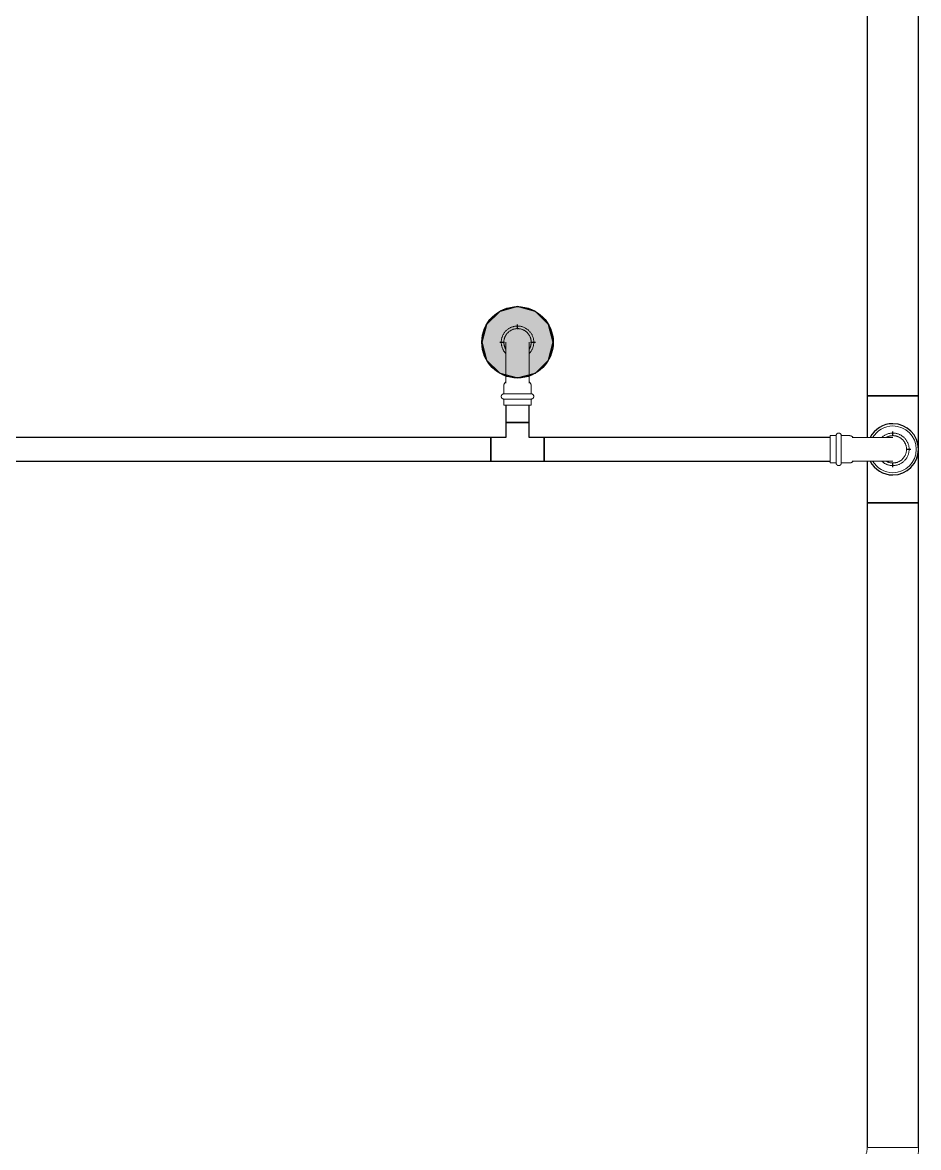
# Model space of a CAD drawing. Header units: inches. Extents: x -3327 to -1, y 8 to 1328.
# Drawn here: x -1859.8 to -1809.5, y 422.6 to 485.7 of the extents above; entities that cross this region are included whole.
import ezdxf

# ---------------------------------------------------------------- set-up
doc = ezdxf.new("R2010")
doc.units = ezdxf.units.IN
doc.header["$MEASUREMENT"] = 0
doc.layers.add('P-PIPE', color=3, linetype='Continuous', lineweight=9)
doc.layers.add('X - REF - FP', color=7, linetype='Continuous', true_color=0xb90000)

# ---------------------------------------------------------------- blocks, each defined once
blk = doc.blocks.new('Transition - Generic - Plumbing-CW-1127470-SECOND LEVEL')
at = {"layer": 'P-PIPE'}
for start, end in [(90, 150), (270, 90), (210, 270)]:
    blk.add_arc((-1810.953, 461.743), 1.312, start, end, dxfattribs=at)
blk = doc.blocks.new('Victaulic-VicPress316-Elbow 90-45deg Style P568_P571 - Standard-V2-SECOND LEVEL')
at = {"layer": 'P-PIPE'}
for p, q in [((-3203.704, 731.097), (-3203.704, 730.203)), ((-3202.389, 730.206), (-3202.389, 731.097)), ((-3203.813, 730.051), (-3203.813, 729.6)), ((-3202.28, 729.6), (-3202.28, 730.051)), ((-3203.046, 729.6), (-3203.813, 729.6)), ((-3203.813, 729.309), (-3203.813, 728.97)), ((-3203.046, 729.309), (-3203.813, 729.309)), ((-3202.28, 729.6), (-3203.046, 729.6)), ((-3202.28, 729.309), (-3203.046, 729.309)), ((-3202.28, 728.97), (-3202.28, 729.309)), ((-3203.813, 728.97), (-3203.046, 728.97)), ((-3203.046, 728.97), (-3202.28, 728.97))]:
    blk.add_line(p, q, dxfattribs=at)
at = {"layer": 'P-PIPE', "flags": 128}
for points in [[(-3203.046, 733.402), (-3203.083, 733.401), (-3203.119, 733.399), (-3203.155, 733.395), (-3203.191, 733.39), (-3203.227, 733.384), (-3203.263, 733.376), (-3203.298, 733.366), (-3203.333, 733.356), (-3203.367, 733.344), (-3203.401, 733.33), (-3203.434, 733.315), (-3203.467, 733.299), (-3203.499, 733.281), (-3203.53, 733.263), (-3203.561, 733.243), (-3203.591, 733.222), (-3203.619, 733.199), (-3203.647, 733.176), (-3203.674, 733.151), (-3203.7, 733.125), (-3203.725, 733.099), (-3203.749, 733.071), (-3203.772, 733.043), (-3203.793, 733.013), (-3203.813, 732.983), (-3203.833, 732.952), (-3203.85, 732.92), (-3203.867, 732.887), (-3203.882, 732.854), (-3203.896, 732.82), (-3203.909, 732.786), (-3203.92, 732.751), (-3203.93, 732.716), (-3203.938, 732.681), (-3203.945, 732.645), (-3203.95, 732.609), (-3203.954, 732.573), (-3203.957, 732.536), (-3203.958, 732.5), (-3203.958, 732.463), (-3203.956, 732.427), (-3203.953, 732.391), (-3203.948, 732.354), (-3203.942, 732.318), (-3203.934, 732.283), (-3203.925, 732.247), (-3203.915, 732.212), (-3203.903, 732.178), (-3203.89, 732.144), (-3203.875, 732.11), (-3203.859, 732.078), (-3203.842, 732.045), (-3203.824, 732.014), (-3203.804, 731.983), (-3203.783, 731.953), (-3203.761, 731.924), (-3203.738, 731.896), (-3203.714, 731.869)], [(-3203.046, 733.257), (-3203.077, 733.256), (-3203.107, 733.254), (-3203.138, 733.251), (-3203.168, 733.247), (-3203.198, 733.241), (-3203.228, 733.235), (-3203.258, 733.227), (-3203.287, 733.218), (-3203.316, 733.207), (-3203.345, 733.196), (-3203.373, 733.183), (-3203.4, 733.17), (-3203.427, 733.155), (-3203.453, 733.139), (-3203.479, 733.123), (-3203.504, 733.105), (-3203.528, 733.086), (-3203.551, 733.066), (-3203.574, 733.046), (-3203.596, 733.024), (-3203.617, 733.002), (-3203.637, 732.978), (-3203.656, 732.954), (-3203.674, 732.93), (-3203.691, 732.904), (-3203.707, 732.878), (-3203.722, 732.851), (-3203.736, 732.824), (-3203.749, 732.796), (-3203.76, 732.768), (-3203.771, 732.739), (-3203.78, 732.71), (-3203.789, 732.68), (-3203.796, 732.65), (-3203.801, 732.62), (-3203.806, 732.59), (-3203.809, 732.559), (-3203.812, 732.529), (-3203.812, 732.498), (-3203.812, 732.468), (-3203.811, 732.437), (-3203.808, 732.406), (-3203.804, 732.376), (-3203.799, 732.346), (-3203.792, 732.316), (-3203.785, 732.286), (-3203.776, 732.257), (-3203.766, 732.228), (-3203.755, 732.199), (-3203.743, 732.171), (-3203.73, 732.143), (-3203.715, 732.116), (-3203.704, 732.096)], [(-3202.389, 731.858), (-3202.367, 731.881), (-3202.343, 731.909), (-3202.32, 731.937), (-3202.299, 731.967), (-3202.279, 731.997), (-3202.26, 732.028), (-3202.242, 732.06), (-3202.225, 732.093), (-3202.21, 732.126), (-3202.196, 732.16), (-3202.183, 732.194), (-3202.172, 732.229), (-3202.163, 732.264), (-3202.154, 732.299), (-3202.147, 732.335), (-3202.142, 732.371), (-3202.138, 732.407), (-3202.135, 732.444), (-3202.134, 732.48), (-3202.134, 732.517), (-3202.136, 732.553), (-3202.139, 732.589), (-3202.144, 732.626), (-3202.15, 732.662), (-3202.158, 732.697), (-3202.167, 732.733), (-3202.177, 732.768), (-3202.189, 732.802), (-3202.202, 732.836), (-3202.217, 732.87), (-3202.233, 732.902), (-3202.25, 732.935), (-3202.268, 732.966), (-3202.288, 732.997), (-3202.309, 733.027), (-3202.331, 733.056), (-3202.354, 733.084), (-3202.378, 733.111), (-3202.404, 733.137), (-3202.43, 733.163), (-3202.457, 733.187), (-3202.486, 733.21), (-3202.515, 733.231), (-3202.545, 733.252), (-3202.576, 733.271), (-3202.608, 733.29), (-3202.64, 733.307), (-3202.673, 733.322), (-3202.706, 733.336), (-3202.741, 733.349), (-3202.775, 733.361), (-3202.81, 733.371), (-3202.846, 733.38), (-3202.881, 733.387), (-3202.917, 733.393), (-3202.954, 733.397), (-3202.99, 733.4), (-3203.026, 733.402), (-3203.046, 733.402)], [(-3202.385, 732.102), (-3202.37, 732.129), (-3202.356, 732.156), (-3202.343, 732.184), (-3202.332, 732.212), (-3202.321, 732.241), (-3202.312, 732.27), (-3202.304, 732.3), (-3202.297, 732.33), (-3202.291, 732.36), (-3202.286, 732.39), (-3202.283, 732.421), (-3202.281, 732.451), (-3202.28, 732.482), (-3202.28, 732.512), (-3202.281, 732.543), (-3202.284, 732.574), (-3202.288, 732.604), (-3202.293, 732.634), (-3202.3, 732.664), (-3202.307, 732.694), (-3202.316, 732.723), (-3202.326, 732.752), (-3202.337, 732.781), (-3202.349, 732.809), (-3202.362, 732.837), (-3202.377, 732.864), (-3202.392, 732.89), (-3202.409, 732.916), (-3202.426, 732.941), (-3202.445, 732.966), (-3202.464, 732.989), (-3202.485, 733.012), (-3202.506, 733.034), (-3202.528, 733.055), (-3202.551, 733.075), (-3202.575, 733.095), (-3202.6, 733.113), (-3202.625, 733.13), (-3202.651, 733.147), (-3202.677, 733.162), (-3202.705, 733.176), (-3202.732, 733.189), (-3202.761, 733.201), (-3202.789, 733.212), (-3202.818, 733.222), (-3202.848, 733.23), (-3202.878, 733.238), (-3202.908, 733.244), (-3202.938, 733.249), (-3202.968, 733.253), (-3202.999, 733.255), (-3203.029, 733.256), (-3203.046, 733.257)], [(-3203.704, 732.49), (-3203.704, 732.489), (-3203.704, 732.486), (-3203.704, 732.48), (-3203.704, 732.472), (-3203.704, 732.462), (-3203.704, 732.45), (-3203.704, 732.436), (-3203.704, 732.419), (-3203.704, 732.401), (-3203.704, 732.38), (-3203.704, 732.357), (-3203.704, 732.333), (-3203.704, 732.306), (-3203.704, 732.277), (-3203.704, 732.247), (-3203.704, 732.214), (-3203.704, 732.18), (-3203.704, 732.144), (-3203.704, 732.107), (-3203.704, 732.068), (-3203.704, 732.027), (-3203.704, 731.985), (-3203.704, 731.941), (-3203.704, 731.896), (-3203.704, 731.85), (-3203.704, 731.802), (-3203.704, 731.754), (-3203.704, 731.704), (-3203.704, 731.653), (-3203.704, 731.602), (-3203.704, 731.549), (-3203.704, 731.496), (-3203.704, 731.443), (-3203.704, 731.388), (-3203.704, 731.334), (-3203.704, 731.279), (-3203.704, 731.223), (-3203.704, 731.168), (-3203.704, 731.112), (-3203.704, 731.097)], [(-3202.389, 731.097), (-3202.389, 731.153), (-3202.389, 731.208), (-3202.389, 731.264), (-3202.389, 731.319), (-3202.389, 731.374), (-3202.389, 731.428), (-3202.389, 731.482), (-3202.389, 731.535), (-3202.389, 731.588), (-3202.389, 731.639), (-3202.389, 731.69), (-3202.389, 731.74), (-3202.389, 731.789), (-3202.389, 731.837), (-3202.389, 731.884), (-3202.389, 731.929), (-3202.389, 731.973), (-3202.389, 732.016), (-3202.389, 732.057), (-3202.389, 732.096), (-3202.389, 732.134), (-3202.389, 732.171), (-3202.389, 732.205), (-3202.389, 732.238), (-3202.389, 732.269), (-3202.389, 732.298), (-3202.389, 732.326), (-3202.389, 732.351), (-3202.389, 732.374), (-3202.389, 732.395), (-3202.389, 732.414), (-3202.389, 732.432), (-3202.389, 732.446), (-3202.389, 732.459), (-3202.389, 732.47), (-3202.389, 732.478), (-3202.389, 732.484), (-3202.389, 732.488), (-3202.389, 732.49), (-3202.389, 732.49)], [(-3203.813, 730.051), (-3203.812, 730.062), (-3203.812, 730.073), (-3203.811, 730.084), (-3203.809, 730.094), (-3203.807, 730.105), (-3203.805, 730.116), (-3203.802, 730.126), (-3203.799, 730.137), (-3203.795, 730.147), (-3203.791, 730.157), (-3203.787, 730.167), (-3203.782, 730.177), (-3203.777, 730.186), (-3203.771, 730.196), (-3203.765, 730.205), (-3203.759, 730.214), (-3203.752, 730.222), (-3203.745, 730.231), (-3203.738, 730.239), (-3203.73, 730.246), (-3203.722, 730.254), (-3203.714, 730.261), (-3203.705, 730.268), (-3203.704, 730.269)], [(-3202.389, 730.269), (-3202.38, 730.262), (-3202.372, 730.255), (-3202.364, 730.248), (-3202.356, 730.24), (-3202.348, 730.232), (-3202.341, 730.224), (-3202.335, 730.215), (-3202.328, 730.207), (-3202.322, 730.197), (-3202.317, 730.188), (-3202.311, 730.179), (-3202.306, 730.169), (-3202.302, 730.159), (-3202.298, 730.149), (-3202.294, 730.139), (-3202.291, 730.128), (-3202.288, 730.118), (-3202.285, 730.107), (-3202.283, 730.096), (-3202.282, 730.086), (-3202.281, 730.075), (-3202.28, 730.064), (-3202.28, 730.053), (-3202.28, 730.051)], [(-3203.813, 729.309), (-3203.818, 729.309), (-3203.824, 729.309), (-3203.83, 729.31), (-3203.836, 729.31), (-3203.841, 729.311), (-3203.847, 729.313), (-3203.853, 729.314), (-3203.858, 729.316), (-3203.864, 729.318), (-3203.869, 729.32), (-3203.875, 729.322), (-3203.88, 729.325), (-3203.885, 729.328), (-3203.89, 729.331), (-3203.895, 729.334), (-3203.899, 729.337), (-3203.904, 729.341), (-3203.908, 729.345), (-3203.913, 729.349), (-3203.917, 729.353), (-3203.921, 729.357), (-3203.925, 729.361), (-3203.928, 729.366), (-3203.932, 729.371), (-3203.935, 729.375), (-3203.938, 729.38), (-3203.941, 729.385), (-3203.944, 729.391), (-3203.946, 729.396), (-3203.948, 729.401), (-3203.95, 729.407), (-3203.952, 729.412), (-3203.953, 729.418), (-3203.955, 729.424), (-3203.956, 729.429), (-3203.957, 729.435), (-3203.957, 729.441), (-3203.958, 729.447), (-3203.958, 729.452), (-3203.958, 729.458), (-3203.958, 729.464), (-3203.957, 729.47), (-3203.956, 729.476), (-3203.955, 729.481), (-3203.954, 729.487), (-3203.953, 729.493), (-3203.951, 729.498), (-3203.949, 729.504), (-3203.947, 729.509), (-3203.945, 729.515), (-3203.942, 729.52), (-3203.94, 729.525), (-3203.937, 729.53), (-3203.934, 729.535), (-3203.93, 729.54), (-3203.927, 729.544), (-3203.923, 729.549), (-3203.919, 729.553), (-3203.915, 729.557), (-3203.911, 729.561), (-3203.906, 729.565), (-3203.902, 729.569), (-3203.897, 729.572), (-3203.892, 729.576), (-3203.888, 729.579), (-3203.882, 729.582), (-3203.877, 729.584), (-3203.872, 729.587), (-3203.867, 729.589), (-3203.861, 729.591), (-3203.856, 729.593), (-3203.85, 729.595), (-3203.845, 729.596), (-3203.839, 729.597), (-3203.833, 729.598), (-3203.827, 729.599), (-3203.821, 729.599), (-3203.816, 729.599), (-3203.813, 729.6)], [(-3203.046, 729.6), (-3203.077, 729.6), (-3203.107, 729.6), (-3203.138, 729.6), (-3203.168, 729.6), (-3203.198, 729.6), (-3203.228, 729.6), (-3203.258, 729.6), (-3203.287, 729.6), (-3203.316, 729.6), (-3203.345, 729.6), (-3203.373, 729.6), (-3203.4, 729.6), (-3203.427, 729.6), (-3203.453, 729.6), (-3203.479, 729.6), (-3203.504, 729.6), (-3203.528, 729.6), (-3203.551, 729.6), (-3203.574, 729.6), (-3203.596, 729.6), (-3203.617, 729.6), (-3203.637, 729.6), (-3203.656, 729.6), (-3203.674, 729.6), (-3203.691, 729.6), (-3203.707, 729.6), (-3203.722, 729.6), (-3203.736, 729.6), (-3203.749, 729.6), (-3203.76, 729.6), (-3203.771, 729.6), (-3203.78, 729.6), (-3203.789, 729.6), (-3203.796, 729.6), (-3203.801, 729.6), (-3203.806, 729.6), (-3203.809, 729.6), (-3203.812, 729.6), (-3203.812, 729.6), (-3203.813, 729.6)], [(-3203.813, 729.6), (-3203.812, 729.6), (-3203.81, 729.6), (-3203.807, 729.6), (-3203.803, 729.6), (-3203.797, 729.6), (-3203.791, 729.6), (-3203.783, 729.6), (-3203.774, 729.6)], [(-3203.771, 729.309), (-3203.78, 729.309), (-3203.789, 729.309), (-3203.796, 729.309), (-3203.801, 729.309), (-3203.806, 729.309), (-3203.809, 729.309), (-3203.812, 729.309), (-3203.812, 729.309), (-3203.813, 729.309)], [(-3203.813, 729.309), (-3203.812, 729.309), (-3203.81, 729.309), (-3203.807, 729.309), (-3203.803, 729.309), (-3203.797, 729.309), (-3203.791, 729.309), (-3203.783, 729.309), (-3203.774, 729.309), (-3203.763, 729.309), (-3203.752, 729.309), (-3203.74, 729.309), (-3203.726, 729.309), (-3203.711, 729.309), (-3203.695, 729.309), (-3203.679, 729.309), (-3203.661, 729.309), (-3203.642, 729.309), (-3203.622, 729.309), (-3203.602, 729.309), (-3203.58, 729.309), (-3203.558, 729.309), (-3203.534, 729.309), (-3203.51, 729.309), (-3203.486, 729.309), (-3203.46, 729.309), (-3203.434, 729.309), (-3203.407, 729.309), (-3203.38, 729.309), (-3203.352, 729.309), (-3203.324, 729.309), (-3203.295, 729.309), (-3203.266, 729.309), (-3203.236, 729.309), (-3203.206, 729.309), (-3203.176, 729.309), (-3203.146, 729.309), (-3203.116, 729.309), (-3203.085, 729.309), (-3203.054, 729.309), (-3203.046, 729.309)], [(-3202.28, 729.6), (-3202.28, 729.6), (-3202.282, 729.6), (-3202.285, 729.6), (-3202.289, 729.6), (-3202.295, 729.6), (-3202.302, 729.6), (-3202.309, 729.6), (-3202.318, 729.6), (-3202.329, 729.6), (-3202.34, 729.6), (-3202.353, 729.6), (-3202.366, 729.6), (-3202.381, 729.6), (-3202.397, 729.6), (-3202.413, 729.6), (-3202.431, 729.6), (-3202.45, 729.6), (-3202.47, 729.6), (-3202.49, 729.6), (-3202.512, 729.6), (-3202.534, 729.6), (-3202.558, 729.6), (-3202.582, 729.6), (-3202.606, 729.6), (-3202.632, 729.6), (-3202.658, 729.6), (-3202.685, 729.6), (-3202.712, 729.6), (-3202.74, 729.6), (-3202.768, 729.6), (-3202.797, 729.6), (-3202.826, 729.6), (-3202.856, 729.6), (-3202.886, 729.6), (-3202.916, 729.6), (-3202.946, 729.6), (-3202.977, 729.6), (-3203.007, 729.6), (-3203.038, 729.6), (-3203.046, 729.6)], [(-3203.046, 729.309), (-3203.015, 729.309), (-3202.985, 729.309), (-3202.954, 729.309), (-3202.924, 729.309), (-3202.894, 729.309), (-3202.864, 729.309), (-3202.834, 729.309), (-3202.805, 729.309), (-3202.776, 729.309), (-3202.748, 729.309), (-3202.72, 729.309), (-3202.692, 729.309), (-3202.665, 729.309), (-3202.639, 729.309), (-3202.613, 729.309), (-3202.588, 729.309), (-3202.564, 729.309), (-3202.541, 729.309), (-3202.518, 729.309), (-3202.496, 729.309), (-3202.475, 729.309), (-3202.455, 729.309), (-3202.436, 729.309), (-3202.418, 729.309), (-3202.401, 729.309), (-3202.385, 729.309), (-3202.37, 729.309), (-3202.356, 729.309), (-3202.343, 729.309), (-3202.332, 729.309), (-3202.321, 729.309), (-3202.312, 729.309), (-3202.304, 729.309), (-3202.297, 729.309), (-3202.291, 729.309), (-3202.286, 729.309), (-3202.283, 729.309), (-3202.281, 729.309), (-3202.28, 729.309), (-3202.28, 729.309)], [(-3202.321, 729.6), (-3202.312, 729.6), (-3202.304, 729.6), (-3202.297, 729.6), (-3202.291, 729.6), (-3202.286, 729.6), (-3202.283, 729.6), (-3202.281, 729.6), (-3202.28, 729.6), (-3202.28, 729.6)], [(-3202.28, 729.309), (-3202.28, 729.309), (-3202.282, 729.309), (-3202.285, 729.309), (-3202.289, 729.309), (-3202.295, 729.309), (-3202.302, 729.309), (-3202.309, 729.309), (-3202.318, 729.309)], [(-3202.28, 729.6), (-3202.274, 729.599), (-3202.268, 729.599), (-3202.262, 729.598), (-3202.256, 729.598), (-3202.251, 729.597), (-3202.245, 729.595), (-3202.239, 729.594), (-3202.234, 729.592), (-3202.228, 729.59), (-3202.223, 729.588), (-3202.218, 729.586), (-3202.212, 729.583), (-3202.207, 729.58), (-3202.202, 729.577), (-3202.197, 729.574), (-3202.193, 729.571), (-3202.188, 729.567), (-3202.184, 729.563), (-3202.179, 729.559), (-3202.175, 729.555), (-3202.171, 729.551), (-3202.167, 729.547), (-3202.164, 729.542), (-3202.16, 729.537), (-3202.157, 729.533), (-3202.154, 729.528), (-3202.151, 729.523), (-3202.149, 729.517), (-3202.146, 729.512), (-3202.144, 729.507), (-3202.142, 729.501), (-3202.14, 729.496), (-3202.139, 729.49), (-3202.137, 729.484), (-3202.136, 729.479), (-3202.135, 729.473), (-3202.135, 729.467), (-3202.134, 729.461), (-3202.134, 729.456), (-3202.134, 729.45), (-3202.134, 729.444), (-3202.135, 729.438), (-3202.136, 729.432), (-3202.137, 729.427), (-3202.138, 729.421), (-3202.139, 729.415), (-3202.141, 729.41), (-3202.143, 729.404), (-3202.145, 729.399), (-3202.147, 729.393), (-3202.15, 729.388), (-3202.152, 729.383), (-3202.155, 729.378), (-3202.159, 729.373), (-3202.162, 729.368), (-3202.165, 729.364), (-3202.169, 729.359), (-3202.173, 729.355), (-3202.177, 729.351), (-3202.181, 729.347), (-3202.186, 729.343), (-3202.19, 729.339), (-3202.195, 729.336), (-3202.2, 729.332), (-3202.205, 729.329), (-3202.21, 729.326), (-3202.215, 729.324), (-3202.22, 729.321), (-3202.225, 729.319), (-3202.231, 729.317), (-3202.236, 729.315), (-3202.242, 729.313), (-3202.248, 729.312), (-3202.253, 729.311), (-3202.259, 729.31), (-3202.265, 729.309), (-3202.271, 729.309), (-3202.276, 729.309), (-3202.28, 729.309)]]:
    blk.add_lwpolyline(points, dxfattribs=at)
blk = doc.blocks.new('Victaulic-VicPress316-Elbow 90-45deg Style P568_P571 - Standard-V26-SECOND LEVEL')
at = {"layer": 'P-PIPE'}
for p, q in [((-1832.658, 466.35), (-1832.658, 465.444)), ((-1831.343, 465.444), (-1831.343, 466.35)), ((-1832.767, 465.304), (-1832.767, 464.852)), ((-1832, 464.852), (-1832.767, 464.852)), ((-1831.234, 464.852), (-1832, 464.852)), ((-1831.234, 464.852), (-1831.234, 465.304)), ((-1832.767, 464.561), (-1832.767, 464.223)), ((-1832, 464.561), (-1832.767, 464.561)), ((-1832.767, 464.223), (-1832, 464.223)), ((-1831.234, 464.561), (-1832, 464.561)), ((-1832, 464.223), (-1831.234, 464.223)), ((-1831.234, 464.223), (-1831.234, 464.561))]:
    blk.add_line(p, q, dxfattribs=at)
at = {"layer": 'P-PIPE', "flags": 128}
for points in [[(-1832, 468.655), (-1832.036, 468.654), (-1832.073, 468.652), (-1832.109, 468.648), (-1832.145, 468.643), (-1832.181, 468.637), (-1832.217, 468.629), (-1832.252, 468.619), (-1832.287, 468.609), (-1832.321, 468.596), (-1832.355, 468.583), (-1832.388, 468.568), (-1832.421, 468.552), (-1832.453, 468.534), (-1832.484, 468.515), (-1832.515, 468.496), (-1832.545, 468.474), (-1832.573, 468.452), (-1832.601, 468.428), (-1832.628, 468.404), (-1832.654, 468.378), (-1832.679, 468.352), (-1832.703, 468.324), (-1832.726, 468.295), (-1832.747, 468.266), (-1832.767, 468.236), (-1832.787, 468.204), (-1832.804, 468.173), (-1832.821, 468.14), (-1832.836, 468.107), (-1832.85, 468.073), (-1832.863, 468.039), (-1832.874, 468.004), (-1832.883, 467.969), (-1832.892, 467.934), (-1832.899, 467.898), (-1832.904, 467.862), (-1832.908, 467.825), (-1832.911, 467.789), (-1832.912, 467.753), (-1832.912, 467.716), (-1832.91, 467.68), (-1832.907, 467.643), (-1832.902, 467.607), (-1832.896, 467.571), (-1832.888, 467.536), (-1832.879, 467.5), (-1832.869, 467.465), (-1832.857, 467.431), (-1832.844, 467.397), (-1832.829, 467.363), (-1832.813, 467.33), (-1832.796, 467.298), (-1832.778, 467.267), (-1832.758, 467.236), (-1832.737, 467.206), (-1832.715, 467.177), (-1832.692, 467.149), (-1832.668, 467.122)], [(-1831.343, 467.111), (-1831.321, 467.134), (-1831.297, 467.162), (-1831.274, 467.19), (-1831.253, 467.22), (-1831.233, 467.25), (-1831.213, 467.281), (-1831.196, 467.313), (-1831.179, 467.345), (-1831.164, 467.379), (-1831.15, 467.412), (-1831.137, 467.447), (-1831.126, 467.481), (-1831.117, 467.516), (-1831.108, 467.552), (-1831.101, 467.588), (-1831.096, 467.624), (-1831.092, 467.66), (-1831.089, 467.696), (-1831.088, 467.733), (-1831.088, 467.769), (-1831.09, 467.806), (-1831.093, 467.842), (-1831.098, 467.878), (-1831.104, 467.914), (-1831.112, 467.95), (-1831.121, 467.985), (-1831.131, 468.02), (-1831.143, 468.055), (-1831.156, 468.089), (-1831.171, 468.122), (-1831.187, 468.155), (-1831.204, 468.187), (-1831.222, 468.219), (-1831.242, 468.25), (-1831.263, 468.28), (-1831.285, 468.309), (-1831.308, 468.337), (-1831.332, 468.364), (-1831.358, 468.39), (-1831.384, 468.415), (-1831.411, 468.439), (-1831.44, 468.462), (-1831.469, 468.484), (-1831.499, 468.505), (-1831.53, 468.524), (-1831.561, 468.542), (-1831.594, 468.559), (-1831.627, 468.575), (-1831.66, 468.589), (-1831.694, 468.602), (-1831.729, 468.614), (-1831.764, 468.624), (-1831.8, 468.633), (-1831.835, 468.64), (-1831.871, 468.646), (-1831.908, 468.65), (-1831.944, 468.653), (-1831.98, 468.655), (-1832, 468.655)], [(-1832, 468.509), (-1832.031, 468.509), (-1832.061, 468.507), (-1832.092, 468.504), (-1832.122, 468.5), (-1832.152, 468.494), (-1832.182, 468.487), (-1832.212, 468.479), (-1832.241, 468.47), (-1832.27, 468.46), (-1832.298, 468.449), (-1832.326, 468.436), (-1832.354, 468.423), (-1832.381, 468.408), (-1832.407, 468.392), (-1832.433, 468.375), (-1832.458, 468.358), (-1832.482, 468.339), (-1832.505, 468.319), (-1832.528, 468.298), (-1832.55, 468.277), (-1832.571, 468.254), (-1832.591, 468.231), (-1832.61, 468.207), (-1832.628, 468.182), (-1832.645, 468.157), (-1832.661, 468.131), (-1832.676, 468.104), (-1832.69, 468.077), (-1832.703, 468.049), (-1832.714, 468.021), (-1832.725, 467.992), (-1832.734, 467.963), (-1832.743, 467.933), (-1832.75, 467.903), (-1832.755, 467.873), (-1832.76, 467.843), (-1832.763, 467.812), (-1832.766, 467.782), (-1832.766, 467.751), (-1832.766, 467.72), (-1832.765, 467.69), (-1832.762, 467.659), (-1832.758, 467.629), (-1832.753, 467.599), (-1832.746, 467.569), (-1832.739, 467.539), (-1832.73, 467.51), (-1832.72, 467.481), (-1832.709, 467.452), (-1832.697, 467.424), (-1832.684, 467.396), (-1832.669, 467.369), (-1832.658, 467.349)], [(-1831.339, 467.355), (-1831.324, 467.382), (-1831.31, 467.409), (-1831.297, 467.437), (-1831.286, 467.465), (-1831.275, 467.494), (-1831.266, 467.523), (-1831.257, 467.553), (-1831.25, 467.582), (-1831.245, 467.613), (-1831.24, 467.643), (-1831.237, 467.673), (-1831.234, 467.704), (-1831.234, 467.735), (-1831.234, 467.765), (-1831.235, 467.796), (-1831.238, 467.826), (-1831.242, 467.857), (-1831.247, 467.887), (-1831.254, 467.917), (-1831.261, 467.947), (-1831.27, 467.976), (-1831.28, 468.005), (-1831.291, 468.034), (-1831.303, 468.062), (-1831.316, 468.089), (-1831.331, 468.116), (-1831.346, 468.143), (-1831.363, 468.169), (-1831.38, 468.194), (-1831.399, 468.218), (-1831.418, 468.242), (-1831.439, 468.265), (-1831.46, 468.287), (-1831.482, 468.308), (-1831.505, 468.328), (-1831.529, 468.348), (-1831.554, 468.366), (-1831.579, 468.383), (-1831.605, 468.4), (-1831.631, 468.415), (-1831.659, 468.429), (-1831.686, 468.442), (-1831.715, 468.454), (-1831.743, 468.465), (-1831.772, 468.475), (-1831.802, 468.483), (-1831.832, 468.491), (-1831.862, 468.497), (-1831.892, 468.502), (-1831.922, 468.505), (-1831.953, 468.508), (-1831.983, 468.509), (-1832, 468.509)], [(-1832.658, 467.743), (-1832.658, 467.742), (-1832.658, 467.738), (-1832.658, 467.733), (-1832.658, 467.725), (-1832.658, 467.715), (-1832.658, 467.703), (-1832.658, 467.689), (-1832.658, 467.672), (-1832.658, 467.654), (-1832.658, 467.633), (-1832.658, 467.61), (-1832.658, 467.585), (-1832.658, 467.559), (-1832.658, 467.53), (-1832.658, 467.499), (-1832.658, 467.467), (-1832.658, 467.433), (-1832.658, 467.397), (-1832.658, 467.359), (-1832.658, 467.32), (-1832.658, 467.28), (-1832.658, 467.237), (-1832.658, 467.194), (-1832.658, 467.149), (-1832.658, 467.102), (-1832.658, 467.055), (-1832.658, 467.006), (-1832.658, 466.957), (-1832.658, 466.906), (-1832.658, 466.855), (-1832.658, 466.802), (-1832.658, 466.749), (-1832.658, 466.696), (-1832.658, 466.641), (-1832.658, 466.587), (-1832.658, 466.531), (-1832.658, 466.476), (-1832.658, 466.421), (-1832.658, 466.365), (-1832.658, 466.35)], [(-1831.343, 466.35), (-1831.343, 466.406), (-1831.343, 466.461), (-1831.343, 466.517), (-1831.343, 466.572), (-1831.343, 466.627), (-1831.343, 466.681), (-1831.343, 466.735), (-1831.343, 466.788), (-1831.343, 466.841), (-1831.343, 466.892), (-1831.343, 466.943), (-1831.343, 466.993), (-1831.343, 467.042), (-1831.343, 467.09), (-1831.343, 467.136), (-1831.343, 467.182), (-1831.343, 467.226), (-1831.343, 467.268), (-1831.343, 467.309), (-1831.343, 467.349), (-1831.343, 467.387), (-1831.343, 467.423), (-1831.343, 467.458), (-1831.343, 467.491), (-1831.343, 467.522), (-1831.343, 467.551), (-1831.343, 467.578), (-1831.343, 467.604), (-1831.343, 467.627), (-1831.343, 467.648), (-1831.343, 467.667), (-1831.343, 467.684), (-1831.343, 467.699), (-1831.343, 467.712), (-1831.343, 467.723), (-1831.343, 467.731), (-1831.343, 467.737), (-1831.343, 467.741), (-1831.343, 467.743), (-1831.343, 467.743)], [(-1832.767, 465.304), (-1832.766, 465.315), (-1832.766, 465.326), (-1832.765, 465.336), (-1832.763, 465.347), (-1832.761, 465.358), (-1832.759, 465.369), (-1832.756, 465.379), (-1832.753, 465.39), (-1832.749, 465.4), (-1832.745, 465.41), (-1832.741, 465.42), (-1832.736, 465.43), (-1832.73, 465.439), (-1832.725, 465.449), (-1832.719, 465.458), (-1832.713, 465.467), (-1832.706, 465.475), (-1832.699, 465.483), (-1832.692, 465.492), (-1832.684, 465.499), (-1832.676, 465.507), (-1832.668, 465.514), (-1832.659, 465.521), (-1832.658, 465.522)], [(-1831.343, 465.522), (-1831.334, 465.515), (-1831.326, 465.508), (-1831.318, 465.501), (-1831.31, 465.493), (-1831.302, 465.485), (-1831.295, 465.477), (-1831.289, 465.468), (-1831.282, 465.459), (-1831.276, 465.45), (-1831.271, 465.441), (-1831.265, 465.431), (-1831.26, 465.422), (-1831.256, 465.412), (-1831.252, 465.402), (-1831.248, 465.391), (-1831.245, 465.381), (-1831.242, 465.371), (-1831.239, 465.36), (-1831.237, 465.349), (-1831.236, 465.338), (-1831.235, 465.328), (-1831.234, 465.317), (-1831.234, 465.306), (-1831.234, 465.304)], [(-1832.767, 464.561), (-1832.772, 464.561), (-1832.778, 464.562), (-1832.784, 464.562), (-1832.79, 464.563), (-1832.795, 464.564), (-1832.801, 464.565), (-1832.807, 464.567), (-1832.812, 464.569), (-1832.818, 464.571), (-1832.823, 464.573), (-1832.828, 464.575), (-1832.834, 464.578), (-1832.839, 464.581), (-1832.844, 464.584), (-1832.849, 464.587), (-1832.853, 464.59), (-1832.858, 464.594), (-1832.862, 464.597), (-1832.867, 464.601), (-1832.871, 464.605), (-1832.875, 464.61), (-1832.879, 464.614), (-1832.882, 464.619), (-1832.886, 464.623), (-1832.889, 464.628), (-1832.892, 464.633), (-1832.895, 464.638), (-1832.897, 464.643), (-1832.9, 464.649), (-1832.902, 464.654), (-1832.904, 464.66), (-1832.906, 464.665), (-1832.907, 464.671), (-1832.909, 464.676), (-1832.91, 464.682), (-1832.911, 464.688), (-1832.911, 464.694), (-1832.912, 464.699), (-1832.912, 464.705), (-1832.912, 464.711), (-1832.912, 464.717), (-1832.911, 464.723), (-1832.91, 464.728), (-1832.909, 464.734), (-1832.908, 464.74), (-1832.907, 464.745), (-1832.905, 464.751), (-1832.903, 464.757), (-1832.901, 464.762), (-1832.899, 464.767), (-1832.896, 464.773), (-1832.894, 464.778), (-1832.891, 464.783), (-1832.887, 464.788), (-1832.884, 464.792), (-1832.881, 464.797), (-1832.877, 464.802), (-1832.873, 464.806), (-1832.869, 464.81), (-1832.865, 464.814), (-1832.86, 464.818), (-1832.856, 464.822), (-1832.851, 464.825), (-1832.846, 464.828), (-1832.842, 464.831), (-1832.836, 464.834), (-1832.831, 464.837), (-1832.826, 464.84), (-1832.821, 464.842), (-1832.815, 464.844), (-1832.81, 464.846), (-1832.804, 464.847), (-1832.798, 464.849), (-1832.793, 464.85), (-1832.787, 464.851), (-1832.781, 464.852), (-1832.775, 464.852), (-1832.77, 464.852), (-1832.767, 464.852)], [(-1832, 464.852), (-1832.031, 464.852), (-1832.061, 464.852), (-1832.092, 464.852), (-1832.122, 464.852), (-1832.152, 464.852), (-1832.182, 464.852), (-1832.212, 464.852), (-1832.241, 464.852), (-1832.27, 464.852), (-1832.298, 464.852), (-1832.326, 464.852), (-1832.354, 464.852), (-1832.381, 464.852), (-1832.407, 464.852), (-1832.433, 464.852), (-1832.458, 464.852), (-1832.482, 464.852), (-1832.505, 464.852), (-1832.528, 464.852), (-1832.55, 464.852), (-1832.571, 464.852), (-1832.591, 464.852), (-1832.61, 464.852), (-1832.628, 464.852), (-1832.645, 464.852), (-1832.661, 464.852), (-1832.676, 464.852), (-1832.69, 464.852), (-1832.703, 464.852), (-1832.714, 464.852), (-1832.725, 464.852), (-1832.734, 464.852), (-1832.743, 464.852), (-1832.75, 464.852), (-1832.755, 464.852), (-1832.76, 464.852), (-1832.763, 464.852), (-1832.766, 464.852), (-1832.766, 464.852), (-1832.767, 464.852)], [(-1832.767, 464.852), (-1832.766, 464.852), (-1832.764, 464.852), (-1832.761, 464.852), (-1832.757, 464.852), (-1832.751, 464.852), (-1832.745, 464.852), (-1832.737, 464.852), (-1832.728, 464.852)], [(-1831.234, 464.852), (-1831.234, 464.852), (-1831.236, 464.852), (-1831.239, 464.852), (-1831.243, 464.852), (-1831.249, 464.852), (-1831.255, 464.852), (-1831.263, 464.852), (-1831.272, 464.852), (-1831.283, 464.852), (-1831.294, 464.852), (-1831.307, 464.852), (-1831.32, 464.852), (-1831.335, 464.852), (-1831.351, 464.852), (-1831.367, 464.852), (-1831.385, 464.852), (-1831.404, 464.852), (-1831.424, 464.852), (-1831.444, 464.852), (-1831.466, 464.852), (-1831.488, 464.852), (-1831.512, 464.852), (-1831.536, 464.852), (-1831.56, 464.852), (-1831.586, 464.852), (-1831.612, 464.852), (-1831.639, 464.852), (-1831.666, 464.852), (-1831.694, 464.852), (-1831.722, 464.852), (-1831.751, 464.852), (-1831.78, 464.852), (-1831.81, 464.852), (-1831.84, 464.852), (-1831.87, 464.852), (-1831.9, 464.852), (-1831.931, 464.852), (-1831.961, 464.852), (-1831.992, 464.852), (-1832, 464.852)], [(-1831.275, 464.852), (-1831.266, 464.852), (-1831.257, 464.852), (-1831.25, 464.852), (-1831.245, 464.852), (-1831.24, 464.852), (-1831.237, 464.852), (-1831.234, 464.852), (-1831.234, 464.852), (-1831.234, 464.852)], [(-1831.234, 464.852), (-1831.228, 464.852), (-1831.222, 464.852), (-1831.216, 464.851), (-1831.21, 464.85), (-1831.205, 464.849), (-1831.199, 464.848), (-1831.193, 464.847), (-1831.188, 464.845), (-1831.182, 464.843), (-1831.177, 464.841), (-1831.172, 464.838), (-1831.166, 464.836), (-1831.161, 464.833), (-1831.156, 464.83), (-1831.151, 464.827), (-1831.147, 464.824), (-1831.142, 464.82), (-1831.138, 464.816), (-1831.133, 464.812), (-1831.129, 464.808), (-1831.125, 464.804), (-1831.121, 464.8), (-1831.118, 464.795), (-1831.114, 464.79), (-1831.111, 464.785), (-1831.108, 464.78), (-1831.105, 464.775), (-1831.103, 464.77), (-1831.1, 464.765), (-1831.098, 464.76), (-1831.096, 464.754), (-1831.094, 464.749), (-1831.093, 464.743), (-1831.091, 464.737), (-1831.09, 464.732), (-1831.089, 464.726), (-1831.089, 464.72), (-1831.088, 464.714), (-1831.088, 464.708), (-1831.088, 464.703), (-1831.088, 464.697), (-1831.089, 464.691), (-1831.09, 464.685), (-1831.091, 464.679), (-1831.092, 464.674), (-1831.093, 464.668), (-1831.095, 464.663), (-1831.097, 464.657), (-1831.099, 464.652), (-1831.101, 464.646), (-1831.104, 464.641), (-1831.106, 464.636), (-1831.109, 464.631), (-1831.113, 464.626), (-1831.116, 464.621), (-1831.119, 464.617), (-1831.123, 464.612), (-1831.127, 464.608), (-1831.131, 464.604), (-1831.135, 464.6), (-1831.14, 464.596), (-1831.144, 464.592), (-1831.149, 464.589), (-1831.154, 464.585), (-1831.158, 464.582), (-1831.164, 464.579), (-1831.169, 464.577), (-1831.174, 464.574), (-1831.179, 464.572), (-1831.185, 464.57), (-1831.19, 464.568), (-1831.196, 464.566), (-1831.202, 464.565), (-1831.207, 464.564), (-1831.213, 464.563), (-1831.219, 464.562), (-1831.225, 464.562), (-1831.23, 464.561), (-1831.234, 464.561)], [(-1832.725, 464.561), (-1832.734, 464.561), (-1832.743, 464.561), (-1832.75, 464.561), (-1832.755, 464.561), (-1832.76, 464.561), (-1832.763, 464.561), (-1832.766, 464.561), (-1832.766, 464.561), (-1832.767, 464.561)], [(-1832.767, 464.561), (-1832.766, 464.561), (-1832.764, 464.561), (-1832.761, 464.561), (-1832.757, 464.561), (-1832.751, 464.561), (-1832.745, 464.561), (-1832.737, 464.561), (-1832.728, 464.561), (-1832.717, 464.561), (-1832.706, 464.561), (-1832.693, 464.561), (-1832.68, 464.561), (-1832.665, 464.561), (-1832.649, 464.561), (-1832.633, 464.561), (-1832.615, 464.561), (-1832.596, 464.561), (-1832.576, 464.561), (-1832.556, 464.561), (-1832.534, 464.561), (-1832.512, 464.561), (-1832.488, 464.561), (-1832.464, 464.561), (-1832.44, 464.561), (-1832.414, 464.561), (-1832.388, 464.561), (-1832.361, 464.561), (-1832.334, 464.561), (-1832.306, 464.561), (-1832.278, 464.561), (-1832.249, 464.561), (-1832.22, 464.561), (-1832.19, 464.561), (-1832.16, 464.561), (-1832.13, 464.561), (-1832.1, 464.561), (-1832.069, 464.561), (-1832.039, 464.561), (-1832.008, 464.561), (-1832, 464.561)], [(-1832, 464.561), (-1831.969, 464.561), (-1831.939, 464.561), (-1831.908, 464.561), (-1831.878, 464.561), (-1831.848, 464.561), (-1831.818, 464.561), (-1831.788, 464.561), (-1831.759, 464.561), (-1831.73, 464.561), (-1831.702, 464.561), (-1831.674, 464.561), (-1831.646, 464.561), (-1831.619, 464.561), (-1831.593, 464.561), (-1831.567, 464.561), (-1831.542, 464.561), (-1831.518, 464.561), (-1831.495, 464.561), (-1831.472, 464.561), (-1831.45, 464.561), (-1831.429, 464.561), (-1831.409, 464.561), (-1831.39, 464.561), (-1831.372, 464.561), (-1831.355, 464.561), (-1831.339, 464.561), (-1831.324, 464.561), (-1831.31, 464.561), (-1831.297, 464.561), (-1831.286, 464.561), (-1831.275, 464.561), (-1831.266, 464.561), (-1831.257, 464.561), (-1831.25, 464.561), (-1831.245, 464.561), (-1831.24, 464.561), (-1831.237, 464.561), (-1831.234, 464.561), (-1831.234, 464.561), (-1831.234, 464.561)], [(-1831.234, 464.561), (-1831.234, 464.561), (-1831.236, 464.561), (-1831.239, 464.561), (-1831.243, 464.561), (-1831.249, 464.561), (-1831.255, 464.561), (-1831.263, 464.561), (-1831.272, 464.561)]]:
    blk.add_lwpolyline(points, dxfattribs=at)
blk = doc.blocks.new('Elbow - Welded - Generic - Standard-1127339-SECOND LEVEL')
at = {"layer": 'P-PIPE'}
for p, q in [((-1.388, 2.52), (-1.245, 2.52)), ((-1.244, 2.52), (-1.017, 2.52)), ((-1.016, 2.52), (-0.719, 2.52)), ((-0.719, 2.52), (-0.372, 2.52)), ((-0.372, 2.52), (0.372, 2.52)), ((0.372, 2.52), (0.719, 2.52)), ((0.719, 2.52), (1.016, 2.52)), ((1.017, 2.52), (1.244, 2.52)), ((1.245, 2.52), (1.388, 2.52)), ((-2.52, 1.245), (-2.52, 1.388)), ((-2.52, 1.017), (-2.52, 1.244)), ((-2.52, 0.719), (-2.52, 1.016)), ((-2.52, 0.372), (-2.52, 0.719)), ((-2.52, -0.372), (-2.52, 0.372)), ((-2.52, -0.719), (-2.52, -0.372)), ((-2.52, -1.016), (-2.52, -0.719)), ((-2.52, -1.244), (-2.52, -1.017)), ((-2.52, -1.388), (-2.52, -1.245))]:
    blk.add_line(p, q, dxfattribs=at)
at = {"layer": 'P-PIPE', "flags": 128}
for points in [[(-2.52, -1.437), (-2.361, -1.434), (-2.203, -1.424), (-2.046, -1.409), (-1.889, -1.386), (-1.734, -1.358), (-1.579, -1.324), (-1.426, -1.283), (-1.275, -1.236), (-1.126, -1.183), (-0.979, -1.125), (-0.834, -1.06), (-0.693, -0.99), (-0.554, -0.914), (-0.418, -0.833), (-0.286, -0.746), (-0.157, -0.654), (-0.032, -0.557), (0.089, -0.455), (0.206, -0.348), (0.319, -0.237), (0.427, -0.121), (0.53, -0.001), (0.628, 0.123), (0.722, 0.25), (0.81, 0.382), (0.893, 0.517), (0.97, 0.655), (1.042, 0.796), (1.108, 0.94), (1.168, 1.086), (1.222, 1.235), (1.271, 1.385), (1.313, 1.538), (1.349, 1.692), (1.379, 1.847), (1.403, 2.004), (1.421, 2.161), (1.432, 2.319), (1.437, 2.477), (1.437, 2.52)], [(-1.437, 2.52), (-1.438, 2.476), (-1.44, 2.433), (-1.445, 2.39), (-1.451, 2.347), (-1.459, 2.305), (-1.468, 2.262), (-1.479, 2.22), (-1.492, 2.179), (-1.506, 2.138), (-1.522, 2.098), (-1.54, 2.059), (-1.559, 2.02), (-1.58, 1.982), (-1.602, 1.945), (-1.626, 1.908), (-1.651, 1.873), (-1.678, 1.839), (-1.706, 1.806), (-1.735, 1.774), (-1.765, 1.743), (-1.797, 1.713), (-1.83, 1.685), (-1.864, 1.658), (-1.899, 1.633), (-1.935, 1.609), (-1.972, 1.586), (-2.009, 1.565), (-2.048, 1.545), (-2.087, 1.527), (-2.127, 1.511), (-2.168, 1.496), (-2.209, 1.482), (-2.251, 1.471), (-2.293, 1.461), (-2.336, 1.453), (-2.378, 1.446), (-2.422, 1.441), (-2.465, 1.438), (-2.508, 1.437), (-2.52, 1.437)]]:
    blk.add_lwpolyline(points, dxfattribs=at)

msp = doc.modelspace()

# ---------------------------------------------------------------- hatches: boundary and pattern name
at = {"layer": 'X - REF - FP'}
h = msp.add_hatch(color=256, dxfattribs=at)
edge = h.paths.add_edge_path(flags=0)
edge.add_arc((-1832, 467.743), 2, 0, 360)
msp.add_hatch(color=256, dxfattribs=at).paths.add_polyline_path([(-1832, 465.743), (-1831, 466.011), (-1830.268, 466.743), (-1830, 467.743), (-1830.268, 468.743), (-1831, 469.475), (-1832, 469.743), (-1833, 469.475), (-1833.732, 468.743), (-1834, 467.743), (-1833.732, 466.743), (-1833, 466.011)], flags=0)

# ---------------------------------------------------------------- linework, layer by layer
for p, q in [((-1812.39, 542.751), (-1812.39, 464.735)), ((-1809.515, 464.735), (-1809.515, 542.751)), ((-1833, 469.475), (-1833.732, 468.743)), ((-1832, 469.743), (-1833, 469.475)), ((-1831, 469.475), (-1832, 469.743)), ((-1830.268, 468.743), (-1831, 469.475)), ((-1833.732, 468.743), (-1834, 467.743)), ((-1832, 468.481), (-1832, 468.743)), ((-1830, 467.743), (-1830.268, 468.743)), ((-1834, 467.743), (-1833.732, 466.743)), ((-1833, 467.743), (-1832.736, 467.743)), ((-1831.264, 467.743), (-1831, 467.743)), ((-1830.268, 466.743), (-1830, 467.743)), ((-1833.732, 466.743), (-1833, 466.011)), ((-1831, 466.011), (-1830.268, 466.743)), ((-1833, 466.011), (-1832, 465.743)), ((-1832, 465.743), (-1831, 466.011)), ((-1832.658, 464.223), (-1832.658, 463.239)), ((-1831.343, 463.239), (-1831.343, 464.223)), ((-1812.39, 464.735), (-1812.39, 462.4)), ((-1809.515, 464.735), (-1812.39, 464.735)), ((-1812.341, 464.735), (-1812.198, 464.735)), ((-1812.197, 464.735), (-1811.969, 464.735)), ((-1811.969, 464.735), (-1811.672, 464.735)), ((-1811.671, 464.735), (-1811.325, 464.735)), ((-1811.325, 464.735), (-1810.953, 464.735)), ((-1810.953, 464.735), (-1810.581, 464.735)), ((-1810.581, 464.735), (-1810.234, 464.735)), ((-1810.234, 464.735), (-1809.937, 464.735)), ((-1809.936, 464.735), (-1809.708, 464.735)), ((-1809.708, 464.735), (-1809.565, 464.735)), ((-1809.516, 458.751), (-1809.516, 464.735)), ((-1831.343, 463.239), (-1832.658, 463.239)), ((-1832.657, 463.239), (-1832.657, 462.4)), ((-1832.657, 463.239), (-1832.635, 463.239)), ((-1832.635, 463.239), (-1832.569, 463.239)), ((-1832.569, 463.239), (-1832.465, 463.239)), ((-1832.465, 463.239), (-1832.329, 463.239)), ((-1832.329, 463.239), (-1832.17, 463.239)), ((-1832.17, 463.239), (-1831.83, 463.239)), ((-1831.83, 463.239), (-1831.671, 463.239)), ((-1831.671, 463.239), (-1831.535, 463.239)), ((-1831.535, 463.239), (-1831.431, 463.239)), ((-1831.431, 463.239), (-1831.365, 463.239)), ((-1831.365, 463.239), (-1831.343, 463.239)), ((-1831.343, 462.4), (-1831.343, 463.239)), ((-1833.496, 462.4), (-1904.48, 462.4)), ((-1833.496, 462.4), (-1833.496, 461.085)), ((-1832.657, 462.4), (-1833.496, 462.4)), ((-1833.496, 462.378), (-1833.496, 462.4)), ((-1833.496, 462.312), (-1833.496, 462.378)), ((-1833.496, 462.208), (-1833.496, 462.312)), ((-1830.504, 462.4), (-1831.343, 462.4)), ((-1830.504, 462.4), (-1830.504, 462.378)), ((-1814.473, 462.4), (-1830.504, 462.4)), ((-1830.504, 461.085), (-1830.504, 462.4)), ((-1830.504, 462.378), (-1830.504, 462.312)), ((-1830.504, 462.312), (-1830.504, 462.208)), ((-1810.953, 462.479), (-1810.953, 462.743)), ((-1833.496, 462.072), (-1833.496, 462.208)), ((-1833.496, 461.913), (-1833.496, 462.072)), ((-1833.496, 461.573), (-1833.496, 461.913)), ((-1830.504, 462.208), (-1830.504, 462.072)), ((-1830.504, 462.072), (-1830.504, 461.913)), ((-1830.504, 461.913), (-1830.504, 461.573)), ((-1810.215, 461.743), (-1809.953, 461.743)), ((-1904.48, 461.085), (-1833.496, 461.085)), ((-1833.496, 461.414), (-1833.496, 461.573)), ((-1833.496, 461.278), (-1833.496, 461.414)), ((-1833.496, 461.173), (-1833.496, 461.278)), ((-1833.496, 461.108), (-1833.496, 461.173)), ((-1833.496, 461.085), (-1833.496, 461.108)), ((-1833.496, 461.085), (-1830.504, 461.085)), ((-1830.504, 461.573), (-1830.504, 461.414)), ((-1830.504, 461.414), (-1830.504, 461.278)), ((-1830.504, 461.278), (-1830.504, 461.173)), ((-1830.504, 461.173), (-1830.504, 461.108)), ((-1830.504, 461.108), (-1830.504, 461.085)), ((-1830.504, 461.085), (-1814.473, 461.085)), ((-1812.39, 461.085), (-1812.39, 458.751)), ((-1810.953, 460.743), (-1810.953, 461.007)), ((-1812.39, 458.751), (-1812.39, 422.605)), ((-1812.39, 458.751), (-1809.515, 458.751)), ((-1812.198, 458.751), (-1812.341, 458.751)), ((-1811.969, 458.751), (-1812.197, 458.751)), ((-1811.672, 458.751), (-1811.969, 458.751)), ((-1811.325, 458.751), (-1811.671, 458.751)), ((-1810.953, 458.751), (-1811.325, 458.751)), ((-1810.581, 458.751), (-1810.953, 458.751)), ((-1810.234, 458.751), (-1810.581, 458.751)), ((-1809.937, 458.751), (-1810.234, 458.751)), ((-1809.708, 458.751), (-1809.936, 458.751)), ((-1809.565, 458.751), (-1809.708, 458.751)), ((-1809.515, 422.605), (-1809.515, 458.751))]:
    msp.add_line(p, q, dxfattribs=at)
msp.add_circle((-1832, 467.743), 2, dxfattribs=at)
for start, end in [(90, 152.64026), (270, 90), (207.35974, 270)]:
    msp.add_arc((-1810.953, 461.743), 1.437, start, end, dxfattribs=at)

# ---------------------------------------------------------------- block references
for name, p in [('Victaulic-VicPress316-Elbow 90-45deg Style P568_P571 - Standard-V26-SECOND LEVEL', (0, 0)), ('Transition - Generic - Plumbing-CW-1127470-SECOND LEVEL', (0, 0)), ('Elbow - Welded - Generic - Standard-1127339-SECOND LEVEL', (-1810.953, 420.085))]:
    msp.add_blockref(name, p, dxfattribs=at)
at = {"layer": 'X - REF - FP', "rotation": 270}
msp.add_blockref('Victaulic-VicPress316-Elbow 90-45deg Style P568_P571 - Standard-V2-SECOND LEVEL', (-2543.443, -2741.303), dxfattribs=at)

doc.saveas('drawing.dxf')
